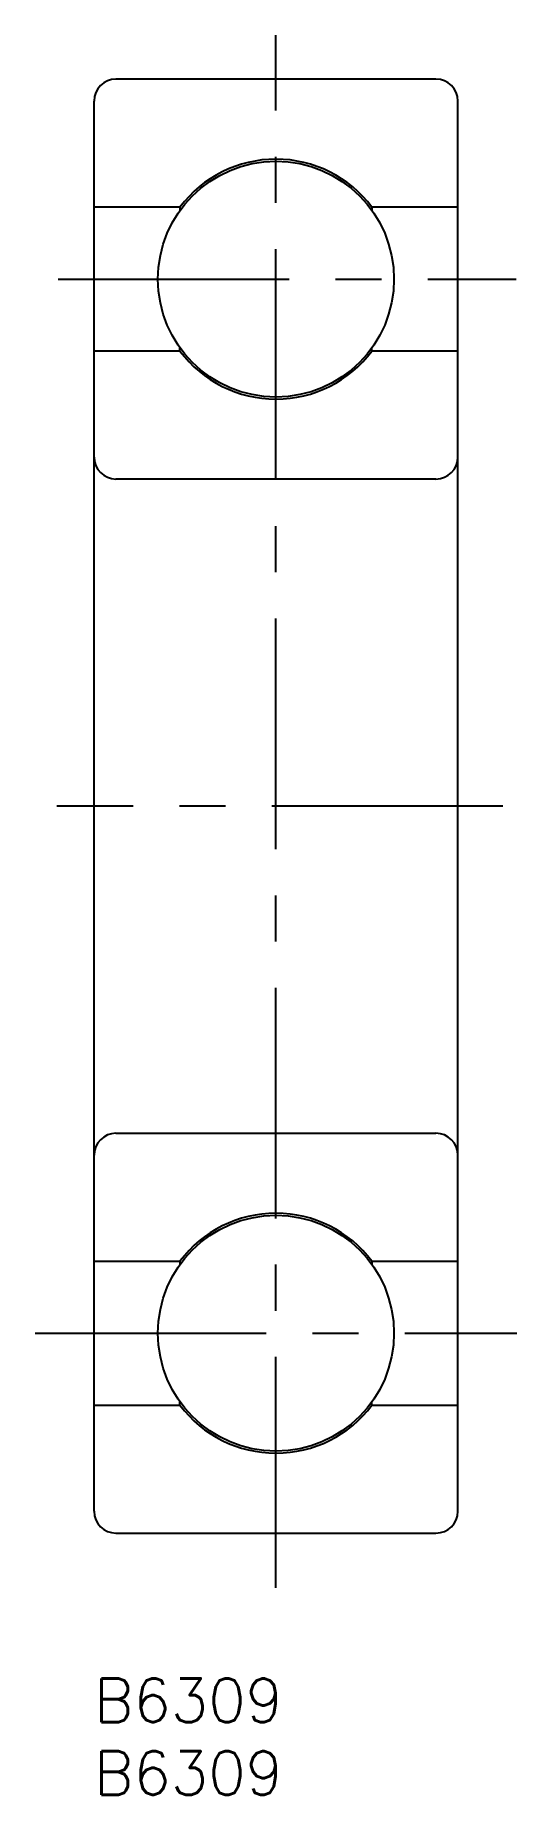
# Model space of a CAD drawing. Extents: x -4 to 29, y -8 to 113.
import ezdxf

# ---------------------------------------------------------------- set-up
doc = ezdxf.new("R2010")
doc.units = 0
doc.header["$LTSCALE"] = 0.5
doc.linetypes.add('CENTER', pattern=[50.8, 31.75, -6.35, 6.35, -6.35])
for name, color, linetype in [('MSM_CENTER', 1, 'CENTER'), ('MSM_CONTINUOUS', 7, 'CONTINUOUS'), ('MSM_PART_NUMBER', 7, 'CONTINUOUS')]:
    doc.layers.add(name, color=color, linetype=linetype)
doc.styles.get("Standard").update_dxf_attribs({"font": 'txt.shx', "height": 3, "bigfont": 'bigfont.shx'})

msp = doc.modelspace()

# ---------------------------------------------------------------- linework, layer by layer
at = {"layer": 'MSM_CENTER'}
for p, q in [((12.5, 6.24), (12.5, 113.03)), ((-2.46, 96.25), (29, 96.25)), ((28.09, 60), (-2.56, 60)), ((-4.05, 23.75), (29.05, 23.75))]:
    msp.add_line(p, q, dxfattribs=at)
at = {"layer": 'MSM_CONTINUOUS'}
for p, q in [((23.5, 110), (1.5, 110)), ((0, 11.5), (0, 108.5)), ((25, 11.5), (25, 108.5)), ((5.9, 101.2), (0, 101.2)), ((5.9, 101.2), (5.9, 100.97)), ((25, 101.2), (19.1, 101.2)), ((19.1, 101.2), (19.1, 100.97)), ((5.9, 91.3), (0, 91.3)), ((5.9, 91.3), (5.9, 91.53)), ((19.1, 91.3), (19.1, 91.53)), ((25, 91.3), (19.1, 91.3)), ((23.5, 82.5), (1.5, 82.5)), ((1.5, 37.5), (23.5, 37.5)), ((0, 28.7), (5.9, 28.7)), ((5.9, 28.7), (5.9, 28.47)), ((19.1, 28.7), (25, 28.7)), ((19.1, 28.7), (19.1, 28.47)), ((0, 18.8), (5.9, 18.8)), ((5.9, 18.8), (5.9, 19.03)), ((19.1, 18.8), (19.1, 19.03)), ((19.1, 18.8), (25, 18.8)), ((1.5, 10), (23.5, 10))]:
    msp.add_line(p, q, dxfattribs=at)
for centre in [(12.5, 96.25), (12.5, 23.75)]:
    msp.add_circle(centre, 8.11, dxfattribs=at)
for centre, radius, start, end in [((1.5, 108.5), 1.5, 90, 180), ((23.5, 108.5), 1.5, 360, 90), ((12.5, 96.25), 8.25, 36.8699, 143.1301), ((12.5, 96.25), 8.25, 216.8699, 323.1301), ((1.5, 84), 1.5, 180, 270), ((23.5, 84), 1.5, 270, 0), ((1.5, 36), 1.5, 90, 180), ((23.5, 36), 1.5, 0, 90), ((12.5, 23.75), 8.25, 36.8699, 143.1301), ((12.5, 23.75), 8.25, 216.8699, 323.1301), ((1.5, 11.5), 1.5, 180, 270), ((23.5, 11.5), 1.5, 270, 0)]:
    msp.add_arc(centre, radius, start, end, dxfattribs=at)

# ---------------------------------------------------------------- texts
at = {"layer": 'MSM_PART_NUMBER'}
for p in [(0, -3), (0, -8)]:
    msp.add_text('B6309', height=3, dxfattribs=at).set_placement(p)

doc.saveas('drawing.dxf')
